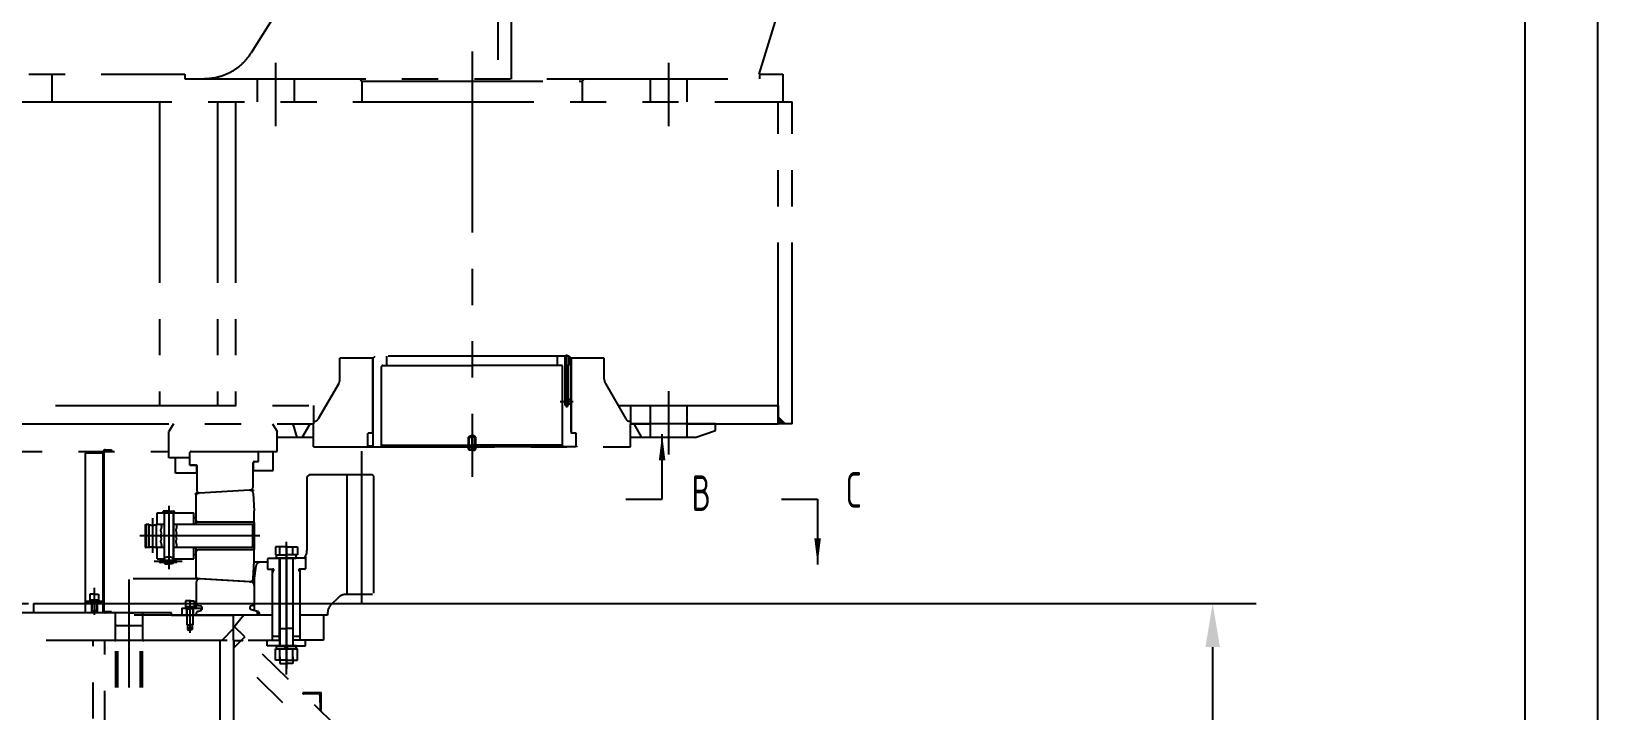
# Model space of a CAD drawing. Header units: millimetres. Extents: x 0 to 16800, y -462 to 11880.
# Drawn here: x 12472 to 16800, y 7355 to 9231 of the extents above; entities that cross this region are included whole.
import ezdxf
from ezdxf.enums import TextEntityAlignment as Align

# ---------------------------------------------------------------- set-up
doc = ezdxf.new("R2010")
doc.units = ezdxf.units.MM
doc.header["$LTSCALE"] = 400
doc.linetypes.add('G', pattern=[2, 1.25, -0.25, 0.25, -0.25])
doc.linetypes.add('K', pattern=[2.5, 1.25, -0.25, 0.25, -0.25, 0.25, -0.25])
for name, color, linetype in [('01', 7, 'Continuous'), ('02', 1, 'Continuous'), ('05', 4, 'G'), ('07', 6, 'K'), ('08', 1, 'Continuous'), ('11', 3, 'Continuous')]:
    doc.layers.add(name, color=color, linetype=linetype)
doc.styles.get("Standard").update_dxf_attribs({"font": 'isocp', "width": 0.707, "bigfont": 'intecad.shx'})
doc.dimstyles.new('INTE', dxfattribs={"dimscale": 40, "dimtxt": 3.5, "dimasz": 3, "dimexe": 3, "dimexo": 0, "dimgap": 1, "dimtad": 1, "dimdec": 1, "dimdsep": 46, "dimtxsty": 'Standard', "dimcen": 0, "dimclrd": 1, "dimclre": 1, "dimclrt": 3, "dimaunit": 1, "dimadec": 0, "dimazin": 0, "dimtfac": 1, "dimtdec": 1, "dimtmove": 0, "dimatfit": 0, "dimfxl": 1, "dimarcsym": 0})

# ---------------------------------------------------------------- blocks, each defined once
blk = doc.blocks.new('rererwer')
at = {"layer": '07', "linetype": 'K'}
h = blk.add_hatch(color=6, dxfattribs=at)
h.paths.add_polyline_path([(39736.9, 27177.5), (39736.9, 27174.1), (39732.7, 27174.1)])
h.paths.add_polyline_path([(39660.9, 27177.3), (39664.9, 27174.1), (39660.9, 27174.1)])
h = blk.add_hatch(color=6, dxfattribs=at)
h.paths.add_polyline_path([(39662.4, 27134.1), (39662.4, 27130.4), (39658, 27134.1)])
h.paths.add_polyline_path([(39735.4, 27134.1), (39739.2, 27134.1), (39735.4, 27131.3)])
at = {"layer": '07', "color": 6, "linetype": 'K'}
for p, q in [((39632.9, 27660.1), (39650.4, 27660.1)), ((39632.9, 27657.6), (39650.4, 27657.6)), ((39650.4, 27660.1), (39650.4, 27657.6)), ((39577.4, 27651.1), (39577.4, 27235.1)), ((39627.4, 27651.1), (39577.4, 27651.1)), ((39627.4, 27210.1), (39627.4, 27654.6)), ((39627.4, 27616.1), (39627.4, 27235.1)), ((39629.9, 27215.6), (39629.9, 27654.6)), ((40342, 27233.4), (40342, 27656.1)), ((40196.2, 27590.9), (40190.2, 27584.9)), ((40190.2, 27584.9), (40190.2, 27381.6)), ((40371.4, 27590.9), (40196.2, 27590.9)), ((40300, 27590.9), (40300, 27260.7)), ((40374.4, 27587.9), (40371.4, 27590.9)), ((40374.4, 27587.9), (40374.4, 27263.7)), ((40133.2, 27039.2), (40133.2, 27405.6)), ((40082.7, 27360.6), (40080.7, 27358.6)), ((40080.7, 27358.6), (40080.7, 27331.4)), ((40082.7, 27360.6), (40133.2, 27360.6)), ((40102.8, 27392.1), (40102.8, 27369.6)), ((40133.2, 27392.1), (40102.8, 27392.1)), ((40102.8, 27369.6), (40133.2, 27369.6)), ((40105.9, 27360.6), (40105.9, 27369.6)), ((40105.9, 27369.6), (40133.2, 27369.6)), ((40133.2, 27360.6), (40105.9, 27360.6)), ((40114.2, 27134.1), (40114.2, 27360.6)), ((40115.2, 27369.6), (40115.2, 27392.1)), ((40115.2, 27360.6), (40115.2, 27119.1)), ((40133.2, 27395.2), (40133.2, 27056)), ((40133.2, 27392.1), (40163.6, 27392.1)), ((40133.2, 27358.5), (40133.2, 27371.7)), ((40160.4, 27369.6), (40133.2, 27369.6)), ((40163.6, 27369.6), (40133.2, 27369.6)), ((40133.2, 27360.6), (40160.4, 27360.6)), ((40183.7, 27360.6), (40133.2, 27360.6)), ((40151.2, 27369.6), (40151.2, 27392.1)), ((40151.2, 27360.6), (40151.2, 27119.1)), ((40152.2, 27134.1), (40152.2, 27360.6)), ((40160.4, 27360.6), (40160.4, 27369.6)), ((40163.6, 27392.1), (40163.6, 27369.6)), ((40185.7, 27358.6), (40183.7, 27360.6)), ((40185.7, 27365.3), (40185.7, 27331.4)), ((40048.9, 27338.5), (40044.2, 27305.6)), ((40061.8, 27349.6), (40044.6, 27349.6)), ((40080.7, 27349.6), (40061.8, 27349.6)), ((40081.5, 27330.6), (40095.2, 27330.6)), ((40095.2, 27134.1), (40095.2, 27330.6)), ((40096, 27323.5), (40098, 27325.5)), ((40170.3, 27323.5), (40168.3, 27325.5)), ((40184.9, 27330.6), (40170.4, 27330.6)), ((40171.2, 27134.1), (40171.2, 27330.6)), ((39602.4, 27278.9), (39602.4, 27204.7)), ((39698.9, 26403.9), (39698.9, 27301.4)), ((39698.9, 27033.1), (39698.9, 27301.4)), ((39894.7, 27303.4), (39709.8, 27303.4)), ((39884.2, 27293.4), (39884.2, 27222.6)), ((40034.7, 27295.4), (39894.7, 27303.4)), ((40044.2, 27305.6), (40044.2, 27216.1)), ((40044.2, 27285.4), (40044.2, 27216.1)), ((38520.4, 27235.4), (39434.4, 27235.4)), ((39434.4, 27235.4), (39434.4, 27210.1)), ((39434.4, 27235.4), (39434.4, 27210.1)), ((39627.4, 27241.1), (39577.4, 27241.1)), ((39627.4, 27235.1), (39577.4, 27235.1)), ((39627.4, 27235.1), (39577.4, 27235.1)), ((39577.4, 27235.1), (39577.4, 27210.1)), ((39602.4, 27245.2), (39590.2, 27245.2)), ((39590.2, 27245.2), (39590.2, 27241.1)), ((39590.2, 27241.1), (39602.4, 27241.1)), ((39590.4, 27261.2), (39590.4, 27245.2)), ((39602.4, 27261.2), (39590.4, 27261.2)), ((39590.4, 27245.2), (39602.4, 27245.2)), ((39594.4, 27245.2), (39594.4, 27210.1)), ((39594.4, 27239.2), (39602.4, 27239.2)), ((39596, 27239.2), (39596, 27210.1)), ((39602.4, 27245.2), (39600, 27241.1)), ((39602.4, 27264.3), (39602.4, 27212.3)), ((39602.4, 27261.2), (39614.4, 27261.2)), ((39602.4, 27247.3), (39602.4, 27239)), ((39602.4, 27245.2), (39614.6, 27245.2)), ((39602.4, 27241.1), (39604.7, 27245.2)), ((39614.4, 27245.2), (39602.4, 27245.2)), ((39614.6, 27241.1), (39602.4, 27241.1)), ((39610.4, 27239.2), (39602.4, 27239.2)), ((39608.8, 27239.2), (39608.8, 27210.1)), ((39610.4, 27245.2), (39610.4, 27210.1)), ((39614.4, 27261.2), (39614.4, 27245.2)), ((39614.6, 27245.2), (39614.6, 27241.1)), ((39866.6, 27226.7), (39854.4, 27226.7)), ((39854.4, 27226.7), (39854.4, 27222.6)), ((39866.6, 27242.7), (39854.6, 27242.7)), ((39854.6, 27242.7), (39854.6, 27226.7)), ((39854.6, 27226.7), (39866.6, 27226.7)), ((39866.6, 27226.7), (39864.2, 27222.6)), ((39866.6, 27245.8), (39866.6, 27155)), ((39866.6, 27242.7), (39878.6, 27242.7)), ((39866.6, 27228.8), (39866.6, 27220.5)), ((39866.6, 27226.7), (39878.8, 27226.7)), ((39866.6, 27222.6), (39868.9, 27226.7)), ((39878.6, 27226.7), (39866.6, 27226.7)), ((39878.6, 27242.7), (39878.6, 27226.7)), ((39878.8, 27226.7), (39878.8, 27222.6)), ((39884.2, 27231.2), (39896.7, 27229)), ((39899.2, 27226.1), (39899.2, 27218.9)), ((40032.2, 27225.2), (40032.2, 27222.2)), ((40044.2, 27230.8), (40034.4, 27228.1)), ((40275.9, 27251.4), (40256.5, 27232)), ((40371.4, 27260.7), (40298.6, 27260.7)), ((39815.8, 27210.1), (38453.5, 27210.1)), ((39629.9, 27210.1), (39577.4, 27210.1)), ((39594.4, 27215.2), (39602.4, 27215.2)), ((39610.4, 27215.2), (39602.4, 27215.2)), ((39650.4, 27212.6), (39632.9, 27212.6)), ((39650.4, 27210.1), (39632.9, 27210.1)), ((39650.4, 27212.6), (39650.4, 27210.1)), ((39660.9, 27134.1), (39660.9, 27210.1)), ((39698.9, 27210.1), (39713.1, 27210.1)), ((40058.2, 27203.6), (39712.5, 27203.6)), ((39815.8, 27210.1), (39713.1, 27210.1)), ((39736.9, 27203.6), (39736.9, 27210.1)), ((39736.9, 27134.1), (39736.9, 27203.6)), ((40051.5, 27203.6), (39780.3, 27203.6)), ((39815.8, 27203.6), (39815.8, 27210.1)), ((39815.8, 27203.6), (39815.8, 27210.1)), ((39815.8, 27203.6), (39987.4, 27203.6)), ((40095.2, 27203.6), (39815.8, 27203.6)), ((40095.2, 27203.6), (39815.8, 27203.6)), ((39844.2, 27222.6), (39844.2, 27203.6)), ((39844.2, 27222.6), (39898.2, 27222.6)), ((39854.4, 27222.6), (39866.6, 27222.6)), ((39857.6, 27222.6), (39857.6, 27203.6)), ((39858.6, 27222.6), (39858.6, 27176.7)), ((39858.6, 27220.7), (39866.6, 27220.7)), ((39878.8, 27222.6), (39866.6, 27222.6)), ((39874.6, 27220.7), (39866.6, 27220.7)), ((39874.6, 27222.6), (39874.6, 27176.7)), ((39875.6, 27222.6), (39875.6, 27203.6)), ((39884.2, 27208.7), (39884.2, 27203.6)), ((39887.9, 27213.6), (39896.9, 27216)), ((39898.2, 27222.6), (39898.2, 27218.6)), ((39987.4, 27134.1), (39987.4, 27203.6)), ((39987.4, 27134.1), (39987.4, 27203.6)), ((40015.4, 27203.6), (39987.4, 27168.6)), ((40050.1, 27214.2), (40034.2, 27219.3)), ((40055.7, 27213), (40044.2, 27216.1)), ((40052.2, 27211.3), (40052.2, 27203.6)), ((40058.2, 27209.8), (40058.2, 27203.6)), ((40095.2, 27203.6), (40058.2, 27203.6)), ((40235.4, 27203.6), (40171.2, 27203.6)), ((40234.9, 27203.6), (40171.2, 27203.6)), ((40247.2, 27203.6), (40171.2, 27203.6)), ((40235.4, 27203.6), (40235.4, 27134.1)), ((40247.2, 27209.3), (40247.2, 27203.6)), ((39664.9, 27174.1), (39660.9, 27177.3)), ((39736.9, 27174.1), (39660.9, 27174.1)), ((39662.4, 26403.9), (39662.4, 27174.1)), ((39667.4, 26403.9), (39667.4, 27174.1)), ((39730.4, 26403.9), (39730.4, 27174.1)), ((39732.7, 27174.1), (39736.9, 27177.5)), ((39735.4, 26403.9), (39735.4, 27174.1)), ((39858.6, 27176.7), (39866.6, 27176.7)), ((39858.6, 27168.6), (39866.6, 27168.6)), ((39860.2, 27176.7), (39860.2, 27168.6)), ((39860.2, 27168.6), (39860.2, 27163.9)), ((39860.2, 27163.9), (39866.6, 27163.9)), ((39860.2, 27163.9), (39866.6, 27160.7)), ((39874.6, 27176.7), (39866.6, 27176.7)), ((39874.6, 27168.6), (39866.6, 27168.6)), ((39873, 27163.9), (39866.6, 27160.7)), ((39873, 27163.9), (39866.6, 27163.9)), ((39873, 27176.7), (39873, 27168.6)), ((39873, 27168.6), (39873, 27163.9)), ((39987.4, 27166.1), (39955.4, 27134.1)), ((39987.4, 27166.1), (39955.4, 27134.1)), ((40018.2, 27143.5), (39987.4, 27173.5)), ((40018.2, 27143.5), (39987.5, 27112)), ((40568.5, 26607), (40018.2, 27143.5)), ((40099.2, 27144.1), (40095.2, 27148.1)), ((40115.2, 27144.1), (40099.2, 27144.1)), ((40115.2, 27166.6), (40133.2, 27166.6)), ((40151.2, 27166.6), (40133.2, 27166.6)), ((40167.2, 27144.1), (40152.2, 27144.1)), ((40167.2, 27144.1), (40171.2, 27148.1)), ((38469.4, 27134.1), (39987.4, 27134.1)), ((39599.1, 26117.6), (39599.1, 27134.1)), ((39631.4, 26094.6), (39631.4, 27134.1)), ((39662.4, 27130.4), (39658, 27134.1)), ((39739.2, 27134.1), (39735.4, 27131.3)), ((39949.4, 27134.1), (39949.4, 26122.2)), ((39987.4, 27134.1), (39987.4, 26084.2)), ((39987.7, 27133.6), (39987.4, 27096.1)), ((39987.5, 27112), (39987.4, 27093.9)), ((40553.4, 26542.1), (39987.4, 27093.9)), ((39987.7, 27133.6), (40013.1, 27133.8)), ((40013.1, 27133.8), (40013.1, 27134.1)), ((40027.8, 27134.1), (40115.2, 27134.1)), ((40080.2, 27119.1), (40080.2, 27134.1)), ((40133.2, 27119.1), (40080.2, 27119.1)), ((40102.8, 27079.1), (40102.8, 27110.1)), ((40102.8, 27110.1), (40133.2, 27110.1)), ((40105.9, 27110.1), (40105.9, 27119.1)), ((40105.9, 27119.1), (40133.2, 27119.1)), ((40133.2, 27110.1), (40105.9, 27110.1)), ((40114.7, 27119.1), (40114.7, 27134.1)), ((40115.2, 27079.1), (40115.2, 27110.1)), ((40133.2, 27119.1), (40128, 27110.1)), ((40133.2, 27117), (40133.2, 27135.9)), ((40133.2, 27108), (40133.2, 27121.2)), ((40133.2, 27110.1), (40138.4, 27119.1)), ((40160.4, 27119.1), (40133.2, 27119.1)), ((40133.2, 27119.1), (40186.2, 27119.1)), ((40133.2, 27078), (40133.2, 27111.1)), ((40133.2, 27110.1), (40160.4, 27110.1)), ((40163.6, 27110.1), (40133.2, 27110.1)), ((40235.4, 27134.1), (40151.2, 27134.1)), ((40186.2, 27134.1), (40151.2, 27134.1)), ((40151.2, 27079.1), (40151.2, 27110.1)), ((40151.7, 27119.1), (40151.7, 27134.1)), ((40160.4, 27110.1), (40160.4, 27119.1)), ((40163.6, 27079.1), (40163.6, 27110.1)), ((40186.2, 27119.1), (40186.2, 27134.1)), ((40133.2, 27079.1), (40102.8, 27079.1)), ((40115.2, 27088.1), (40115.2, 27069.6)), ((40115.2, 27069.6), (40133.2, 27069.6)), ((40133.2, 27079.1), (40163.6, 27079.1)), ((40151.2, 27069.6), (40133.2, 27069.6)), ((40151.2, 27088.1), (40151.2, 27069.6)), ((40228.9, 26989.7), (40178.9, 26988.9)), ((40178.9, 26988.9), (40178.9, 26987.4)), ((40180.4, 26985.9), (40220.4, 26986.6)), ((40226, 26981.2), (40226.7, 26940.6)), ((40229.7, 26939.7), (40228.9, 26989.7)), ((40229.7, 26939.7), (40227.7, 26939.7))]:
    blk.add_line(p, q, dxfattribs=at)
for centre, radius, start, end in [((39632.9, 27654.6), 5.5, 90, 180), ((39632.9, 27654.6), 3, 90, 180), ((40158.2, 27381.6), 32, 318.8667, 0), ((40061.8, 27336.6), 13, 90, 171.75), ((40082.2, 27332.1), 1.5, 180, 270), ((40081.5, 27331.4), 0.8, 180, 270), ((40098.2, 27321.4), 3, 135, 180), ((40095.9, 27327.6), 3, 315, 90), ((40170.4, 27327.6), 3, 90, 225), ((40168.2, 27321.4), 3, 0, 45), ((40184.2, 27332.1), 1.5, 270, 0), ((40184.9, 27331.4), 0.8, 270, 0), ((39894.2, 27293.4), 10, 86.7552, 180), ((40034.2, 27285.4), 10, 0, 86.7552), ((39896.2, 27226.1), 3, 0, 80), ((40035.2, 27225.2), 3, 105, 180), ((40279.2, 27209.3), 32, 135, 180), ((40298.6, 27228.7), 32, 90, 135), ((39632.9, 27215.6), 5.5, 180, 270), ((39632.9, 27215.6), 3, 180, 270), ((39889.2, 27208.7), 5, 105, 180), ((39895.2, 27218.6), 3, 285, 0), ((39896.2, 27218.9), 3, 285, 0), ((40035.2, 27222.2), 3, 180, 252), ((40049.2, 27211.3), 3, 0, 72), ((40054.9, 27209.8), 3.3, 0, 75), ((40180.4, 26987.4), 1.52, 180.9157, 270.9157), ((40220.5, 26981.1), 5.5, 0.9157, 90.7939), ((40227.6, 26940.7), 0.99, 181.1778, 270.9157)]:
    blk.add_arc(centre, radius, start, end, dxfattribs=at)
blk = doc.blocks.new('trttrt')
at = {"layer": '07', "color": 6, "linetype": 'K'}
for p, q in [((39886.5, 27540.3), (39882.6, 27540)), ((39882.6, 27536), (39882.6, 27540)), ((39882.6, 27530.6), (39882.6, 27453.5)), ((40031.4, 27548.5), (39892.1, 27540.6)), ((40041.4, 27549), (40037.9, 27548.8)), ((40041.4, 27549), (40041.6, 27545.5)), ((40041.9, 27539.1), (40044.6, 27491.7)), ((39776.1, 27453.5), (39776.1, 27485.5)), ((39776.1, 27485.5), (39877.6, 27485.5)), ((39808.1, 27490.5), (39794.6, 27490.5)), ((39795.1, 27485.5), (39795.1, 27358.5)), ((39795.6, 27484.5), (39795.6, 27354.5)), ((39808.1, 27505.5), (39808.1, 27330.5)), ((39808.1, 27490.5), (39821.6, 27490.5)), ((39820.6, 27484.5), (39820.6, 27354.5)), ((39821.1, 27485.5), (39821.1, 27358.5)), ((39877.6, 27453.5), (39877.6, 27485.5)), ((40044.6, 27352.4), (40044.6, 27491.7)), ((39743.1, 27452.7), (39746.1, 27453.5)), ((39743.1, 27452.7), (39743.1, 27391.3)), ((39753.1, 27453.5), (39746.1, 27453.5)), ((39746.1, 27453.5), (39746.1, 27390.5)), ((39753.1, 27453.5), (39753.1, 27390.5)), ((39763.1, 27470.8), (39763.1, 27375.4)), ((39795.6, 27453.5), (39773.1, 27453.5)), ((39773.1, 27453.5), (39773.1, 27390.5)), ((40039.4, 27453.5), (39820.6, 27453.5)), ((39877.6, 27473), (39882.6, 27473)), ((39882.6, 27454.5), (39877.6, 27454.5)), ((39882.6, 27461.5), (39889, 27461.5)), ((39889, 27461), (39882.6, 27461)), ((40042.9, 27454), (39882.6, 27454)), ((39889, 27461.5), (39889, 27460)), ((40044.6, 27460), (39889, 27460)), ((40042.4, 27452.7), (40039.4, 27453.5)), ((40039.4, 27453.5), (40039.4, 27390.5)), ((40042.4, 27452.7), (40042.4, 27391.3)), ((40042.9, 27460), (40044.4, 27459.2)), ((40042.9, 27454), (40044.4, 27454.9)), ((40042.9, 27454), (40042.9, 27390)), ((40044.4, 27459.2), (40044.4, 27384.9)), ((40059.6, 27422), (39728.1, 27422)), ((39743.1, 27391.3), (39746.1, 27390.5)), ((39753.1, 27390.5), (39746.1, 27390.5)), ((39795.6, 27390.5), (39773.1, 27390.5)), ((39776.1, 27358.5), (39776.1, 27390.5)), ((39776.1, 27358.5), (39795.6, 27358.5)), ((39830.7, 27354.5), (39785.4, 27354.5)), ((39796.9, 27354.7), (39795.6, 27355.9)), ((39796.9, 27354.7), (39796.9, 27354.5)), ((39808.1, 27354.7), (39796.9, 27354.7)), ((39808.1, 27354.7), (39819.4, 27354.7)), ((39819.4, 27354.7), (39820.6, 27355.9)), ((39819.4, 27354.7), (39819.4, 27354.5)), ((40039.4, 27390.5), (39820.6, 27390.5)), ((39820.6, 27358.5), (39877.6, 27358.5)), ((39830.7, 27348.6), (39830.7, 27354.5)), ((39877.6, 27358.5), (39877.6, 27390.5)), ((39882.6, 27389.5), (39877.6, 27389.5)), ((39877.6, 27371), (39882.6, 27371)), ((39882.6, 27390.5), (39882.6, 27313.5)), ((40042.9, 27390), (39882.6, 27390)), ((39889, 27383), (39882.6, 27383)), ((39882.6, 27382.5), (39889, 27382.5)), ((39889, 27384), (39889, 27382.5)), ((40044.6, 27384), (39889, 27384)), ((40042.4, 27391.3), (40039.4, 27390.5)), ((40042.9, 27390), (40044.4, 27389.2)), ((40042.9, 27384), (40044.4, 27384.9)), ((39845.7, 27351.5), (39767.5, 27351.5)), ((39830.7, 27348.6), (39785.4, 27348.6)), ((39795.6, 27348.6), (39795.6, 27348.5)), ((39795.6, 27348.5), (39797.4, 27345.5)), ((39796.9, 27348.4), (39796.1, 27347.7)), ((39796.9, 27348.4), (39796.9, 27348.6)), ((39808.1, 27348.4), (39796.9, 27348.4)), ((39797.4, 27345.5), (39808.1, 27345.5)), ((39808.1, 27348.4), (39819.4, 27348.4)), ((39818.9, 27345.5), (39808.1, 27345.5)), ((39820.6, 27348.5), (39818.9, 27345.5)), ((39819.4, 27348.4), (39819.4, 27348.6)), ((39819.4, 27348.4), (39820.1, 27347.7)), ((39820.6, 27348.6), (39820.6, 27348.5)), ((40041.9, 27305), (40044.6, 27352.4)), ((39882.6, 27308.1), (39882.6, 27304)), ((39886.5, 27303.8), (39882.6, 27304)), ((40031.4, 27295.6), (39892.1, 27303.5)), ((40041.4, 27295), (40037.9, 27295.2)), ((40041.4, 27295), (40041.6, 27298.6))]:
    blk.add_line(p, q, dxfattribs=at)
for points in [[(39787.2, 27390.5), (39788.3, 27393.3), (39788.8, 27395.8), (39788.9, 27397.9), (39788.6, 27399.8), (39788.1, 27401.5), (39787.5, 27403), (39787, 27404.4), (39786.6, 27405.6), (39786.5, 27406.8), (39786.6, 27408), (39786.9, 27409.1), (39787.3, 27410.1), (39787.7, 27411.2), (39788.1, 27412.2), (39788.4, 27413.2), (39788.5, 27414.2), (39788.4, 27415.2), (39788.1, 27416.1), (39787.7, 27417.1), (39787.2, 27418.1), (39786.8, 27419.1), (39786.4, 27420.1), (39786.1, 27421.1), (39786, 27422), (39786.1, 27423), (39786.4, 27424), (39786.8, 27425), (39787.2, 27426), (39787.7, 27427), (39788.1, 27428), (39788.4, 27428.9), (39788.5, 27429.9), (39788.4, 27430.9), (39788.1, 27431.9), (39787.7, 27432.9), (39787.3, 27433.9), (39786.9, 27435), (39786.6, 27436.1), (39786.5, 27437.2), (39786.6, 27438.5), (39787, 27439.7), (39787.5, 27441.1), (39788.1, 27442.6), (39788.6, 27444.3), (39788.9, 27446.2), (39788.8, 27448.3), (39788.3, 27450.8), (39787.2, 27453.5)], [(39829.2, 27390.5), (39830.2, 27393.3), (39830.7, 27395.8), (39830.8, 27397.9), (39830.5, 27399.8), (39830, 27401.5), (39829.4, 27403), (39828.9, 27404.4), (39828.5, 27405.6), (39828.4, 27406.8), (39828.5, 27408), (39828.8, 27409.1), (39829.2, 27410.1), (39829.6, 27411.2), (39830, 27412.2), (39830.3, 27413.2), (39830.4, 27414.2), (39830.3, 27415.2), (39830, 27416.1), (39829.6, 27417.1), (39829.2, 27418.1), (39828.7, 27419.1), (39828.3, 27420.1), (39828, 27421.1), (39827.9, 27422), (39828, 27423), (39828.3, 27424), (39828.7, 27425), (39829.2, 27426), (39829.6, 27427), (39830, 27428), (39830.3, 27428.9), (39830.4, 27429.9), (39830.3, 27430.9), (39830, 27431.9), (39829.6, 27432.9), (39829.2, 27433.9), (39828.8, 27435), (39828.5, 27436.1), (39828.4, 27437.2), (39828.5, 27438.5), (39828.9, 27439.7), (39829.4, 27441.1), (39830, 27442.6), (39830.5, 27444.3), (39830.8, 27446.2), (39830.7, 27448.3), (39830.2, 27450.8), (39829.2, 27453.5)]]:
    blk.add_lwpolyline(points, dxfattribs=at)
for centre, radius, start, end in [((39892.6, 27530.6), 10, 93.2448, 180), ((40032, 27538.5), 10, 3.2448, 93.2448), ((39794.6, 27488), 2.5, 90.0002, 272.3087), ((39794.6, 27484.5), 1, 360, 90), ((39821.6, 27484.5), 1, 90, 180), ((39821.5, 27488), 2.5, 270, 87.6919), ((39785.4, 27351.5), 2.95, 90, 270), ((39808.1, 27345.5), 18.6, 90, 132.2249), ((39808.1, 27345.5), 18.6, 47.775, 90), ((39892.6, 27313.5), 10, 180, 266.7552), ((40032, 27305.6), 10, 266.7552, 356.7552)]:
    blk.add_arc(centre, radius, start, end, dxfattribs=at)
for points in [[(39753.1, 27453.5), (39753.5, 27453.4), (39753.8, 27453.3), (39754.2, 27453.2), (39754.6, 27453.1), (39755, 27453), (39755.4, 27452.9), (39755.9, 27452.8), (39756.3, 27452.7), (39756.8, 27452.6), (39757.4, 27452.5), (39758, 27452.4), (39758.7, 27452.2), (39759.5, 27452.1), (39760.6, 27452), (39763.1, 27451.9), (39765.7, 27452), (39766.7, 27452.1), (39767.5, 27452.2), (39768.2, 27452.4), (39768.8, 27452.5), (39769.4, 27452.6), (39769.9, 27452.7), (39770.4, 27452.8), (39770.8, 27452.9), (39771.3, 27453), (39771.7, 27453.1), (39772, 27453.2), (39772.4, 27453.3), (39772.8, 27453.4), (39773.1, 27453.5)], [(39753.1, 27390.5), (39753.5, 27390.7), (39753.8, 27390.8), (39754.2, 27390.9), (39754.6, 27391), (39755, 27391.1), (39755.4, 27391.2), (39755.9, 27391.3), (39756.3, 27391.4), (39756.8, 27391.5), (39757.4, 27391.6), (39758, 27391.7), (39758.7, 27391.8), (39759.5, 27392), (39760.6, 27392.1), (39763.1, 27392.2), (39765.7, 27392.1), (39766.7, 27392), (39767.5, 27391.8), (39768.2, 27391.7), (39768.8, 27391.6), (39769.4, 27391.5), (39769.9, 27391.4), (39770.4, 27391.3), (39770.8, 27391.2), (39771.3, 27391.1), (39771.7, 27391), (39772, 27390.9), (39772.4, 27390.8), (39772.8, 27390.7), (39773.1, 27390.5)]]:
    blk.add_spline(points, degree=3, dxfattribs=at)
blk = doc.blocks.new('tfdfsdfsd')
at = {"layer": '07', "linetype": 'K'}
h = blk.add_hatch(dxfattribs=at)
h.set_pattern_fill('_USER', color=6, scale=5, angle=315, style=0, double=1, pattern_type=0)
h.set_pattern_definition([(315, (30481.2233, 27548.505), (3.535534, 3.535534), []), (45, (30481.2233, 27548.505), (-3.535534, 3.535534), [])])
h.paths.add_polyline_path([(41492.4, 33333), (41511.4, 33333), (41492.4, 33352)])
at = {"layer": '07', "color": 6, "linetype": 'K'}
for p, q in [((40717.4, 34838), (40717.4, 34284.5)), ((40755.4, 34284.5), (40755.4, 34838)), ((40278.5, 34743), (40036.1, 34357.1)), ((41439.6, 34298), (41518.7, 34557)), ((40103.6, 34329.4), (40103.6, 34154.6)), ((40646.4, 34360.6), (40646.4, 33186.4)), ((41189.2, 34329.4), (41189.2, 34154.6)), ((38621.9, 34298), (39852.6, 34298)), ((39485.4, 34298), (39485.4, 34222)), ((39852.6, 34298), (39852.6, 34285)), ((39852.6, 34285), (41440.1, 34285)), ((39907.4, 34286), (39907.4, 34284.5)), ((40052.8, 34285), (40052.8, 34222)), ((40154.4, 34285), (40154.4, 34222)), ((40335.9, 34285), (40341.9, 34279)), ((40341.9, 34279), (40950.9, 34279)), ((40341.9, 34279), (40341.9, 34222.5)), ((40956.9, 34285), (40950.9, 34279)), ((40950.9, 34279), (40950.9, 34222.5)), ((41138.4, 34285), (41138.4, 34222)), ((41240, 34285), (41240, 34222)), ((41439.6, 34298), (41505.4, 34298)), ((41440.1, 34298), (41440.1, 34285)), ((41505.4, 34298), (41505.4, 34222)), ((38317.1, 34222), (41505.4, 34222)), ((39782.4, 34222), (39782.4, 33383)), ((39942.9, 34222), (39942.9, 33383)), ((39992.9, 34222), (39992.9, 33383)), ((41492.4, 33333), (41492.4, 34222)), ((41492.4, 34222), (41530.4, 34222)), ((41530.4, 33333), (41530.4, 34222)), ((40373.4, 33514), (40281.2, 33514)), ((40281.2, 33456.2), (40281.2, 33514)), ((40372.4, 33513), (40378.4, 33519)), ((40372.4, 33313), (40372.4, 33514)), ((40372.4, 33513), (40372.4, 33269)), ((40914.4, 33519), (40378.4, 33519)), ((40410.4, 33494), (40410.4, 33519)), ((40882.4, 33494), (40882.4, 33519)), ((40902.6, 33519), (40902.6, 33494)), ((40908.1, 33377.5), (40908.1, 33523.7)), ((40913.6, 33519), (40913.6, 33494)), ((40914.4, 33519), (40920.4, 33513)), ((41011.5, 33514), (40919.4, 33514)), ((40920.4, 33313), (40920.4, 33514)), ((40920.4, 33513), (40920.4, 33307)), ((41011.5, 33456.2), (41011.5, 33514)), ((40396.4, 33274), (40396.4, 33491)), ((40399.4, 33494), (40646.4, 33494)), ((40893.4, 33494), (40646.4, 33494)), ((40896.4, 33274), (40896.4, 33491)), ((40913.6, 33494), (40902.6, 33494)), ((40903.9, 33384), (40903.9, 33494)), ((40912.4, 33384), (40912.4, 33494)), ((40277.9, 33443.7), (40221.5, 33346)), ((41014.8, 33443.7), (41071.3, 33346)), ((41189.2, 33422.4), (41189.2, 33247.7)), ((38494.9, 33383), (40242.9, 33383)), ((40208.4, 33383), (40208.4, 33333)), ((40208.4, 33383), (40208.4, 33333)), ((40925.9, 33393.5), (40889.6, 33393.5)), ((40912.4, 33384), (40903.9, 33384)), ((40908.1, 33381.4), (40903.9, 33384)), ((40908.1, 33381.4), (40912.4, 33384)), ((40920.4, 33400), (40912.4, 33400)), ((40920.4, 33387), (40912.4, 33387)), ((41049.9, 33383), (41492.4, 33383)), ((41084.4, 33383), (41084.4, 33333)), ((41084.4, 33383), (41084.4, 33333)), ((41084.4, 33383), (41084.4, 33333)), ((41138.4, 33383), (41138.4, 33295)), ((41240, 33383), (41240, 33295)), ((41492.4, 33383), (41492.4, 33333)), ((35308.1, 33333), (40208.6, 33333)), ((39821.4, 33333), (39808.4, 33311)), ((40094.9, 33333), (40107.9, 33311)), ((40162.6, 33295), (40152.4, 33333)), ((40176.9, 33295), (40198.9, 33333)), ((40210.2, 33339.5), (40208.4, 33339.5)), ((40208.6, 33269), (40208.6, 33333)), ((41082.5, 33339.5), (41084.4, 33339.5)), ((41319.4, 33333), (41084.1, 33333)), ((41084.1, 33269), (41084.1, 33333)), ((41084.1, 33333), (41138.4, 33333)), ((41115.8, 33295), (41093.9, 33333)), ((41240, 33333), (41492.4, 33333)), ((41319.4, 33314), (41319.4, 33333)), ((41492.4, 33352), (41511.4, 33333)), ((41530.4, 33333), (41492.4, 33333)), ((39808.4, 33238.3), (39808.4, 33311)), ((40107.9, 33256.3), (40107.9, 33311)), ((40162.6, 33295), (40107.9, 33295)), ((40208.6, 33295), (40162.6, 33295)), ((40358.7, 33272), (40358.7, 33305.8)), ((40370.8, 33307), (40359.9, 33307)), ((40370.8, 33307), (40372.4, 33313)), ((40636.4, 33295.9), (40643.9, 33300.2)), ((40636.4, 33269), (40636.4, 33295.9)), ((40636.4, 33295.9), (40646.4, 33295.9)), ((40638.4, 33269), (40638.4, 33295.9)), ((40643.9, 33300.2), (40646.4, 33300.2)), ((40646.4, 33257.9), (40646.4, 33301.5)), ((40648.9, 33300.2), (40646.4, 33300.2)), ((40656.4, 33295.9), (40646.4, 33295.9)), ((40656.4, 33295.9), (40648.9, 33300.2)), ((40654.4, 33269), (40654.4, 33295.9)), ((40656.4, 33269), (40656.4, 33295.9)), ((40922, 33307), (40920.4, 33313)), ((40932.9, 33307), (40920.4, 33307)), ((40931.4, 33307), (40932.9, 33305.5)), ((40932.9, 33305.5), (40932.9, 33269)), ((40934.1, 33272), (40934.1, 33305.8)), ((41262.4, 33295), (41084.1, 33295)), ((41262.4, 33295), (41319.4, 33314)), ((37758.4, 33256.3), (39808.4, 33256.3)), ((39869.6, 33256.3), (39866.6, 33253.3)), ((39866.6, 33218.3), (39866.6, 33253.3)), ((39869.6, 33256.3), (40107.9, 33256.3)), ((40056.4, 33228.3), (40056.4, 33256.3)), ((40096.4, 33203.3), (40096.4, 33256.3)), ((40208.6, 33269), (41084.1, 33269)), ((40358.7, 33272), (40355.7, 33269)), ((40358.7, 33272), (40372.4, 33272)), ((40932.9, 33269), (40372.4, 33269)), ((40395, 33269), (40396.4, 33274)), ((40396.4, 33274), (40646.4, 33274)), ((40636.4, 33262.2), (40636.4, 33269)), ((40636.4, 33262.2), (40646.4, 33262.2)), ((40638.4, 33260.2), (40636.4, 33262.2)), ((40638.4, 33260.2), (40638.4, 33269)), ((40646.4, 33260.2), (40638.4, 33260.2)), ((40896.4, 33274), (40646.4, 33274)), ((40656.4, 33262.2), (40646.4, 33262.2)), ((40646.4, 33260.2), (40654.4, 33260.2)), ((40654.4, 33260.2), (40654.4, 33269)), ((40654.4, 33260.2), (40656.4, 33262.2)), ((40656.4, 33262.2), (40656.4, 33269)), ((40897.7, 33269), (40896.4, 33274)), ((40932.9, 33272), (40934.1, 33272)), ((40934.1, 33272), (40937.1, 33269)), ((39866.6, 33238.3), (39808.4, 33238.3)), ((39826.6, 33196.3), (39826.6, 33238.3)), ((39881.7, 33218.3), (39866.6, 33218.3)), ((39866.6, 33218.3), (39884.6, 33218.3)), ((39876.7, 33218.3), (39866.6, 33218.3)), ((39885.6, 33215.3), (39882.6, 33218.3)), ((39885.6, 33196.3), (39885.6, 33215.3)), ((39886.6, 33146.5), (39886.6, 33216.3)), ((40041.4, 33159.4), (40041.4, 33225.3)), ((40045.4, 33228.3), (40042.4, 33225.3)), ((40042.4, 33203.3), (40042.4, 33225.3)), ((40042.4, 33203.3), (40096.4, 33203.3)), ((40044.4, 33228.3), (40056.4, 33228.3)), ((39885.6, 33196.3), (39826.6, 33196.3)), ((40031.9, 33149.4), (39891.9, 33141.5))]:
    blk.add_line(p, q, dxfattribs=at)
for centre, radius, start, end in [((39907.4, 34438), 152, 270, 327.8621), ((40399.4, 33491), 3, 90, 180), ((40893.4, 33491), 3, 0, 90), ((40256.2, 33456.2), 25, 330, 0), ((41036.5, 33456.2), 25, 180, 210), ((40210.2, 33352.5), 13, 270, 330), ((41082.5, 33352.5), 13, 210, 270), ((40359.9, 33305.8), 1.2, 90, 180), ((40932.9, 33305.8), 1.2, 0, 90), ((39869.6, 33253.3), 3, 90, 180), ((39884.6, 33216.3), 2, 0, 90), ((40044.4, 33225.3), 3, 90, 180), ((40031.4, 33159.4), 10, 273.2448, 0), ((39891.6, 33146.5), 5, 180, 273.2448)]:
    blk.add_arc(centre, radius, start, end, dxfattribs=at)
blk = doc.blocks.new('*D49')
at = {"layer": '08', "color": 1, "lineweight": -2}
for p, q in [((12477.8, 7651), (15856.2, 7651)), ((15736.2, 5840.7), (15736.2, 7531)), ((14180, 5720.7), (15856.2, 5720.7))]:
    blk.add_line(p, q, dxfattribs=at)
at = {"layer": '08', "color": 1}
for points in [[(15716.2, 7531), (15756.2, 7531), (15736.2, 7651)], [(15716.2, 5840.7), (15756.2, 5840.7), (15736.2, 5720.7)]]:
    blk.add_solid(points, dxfattribs=at)
at = {"layer": 'Defpoints', "color": 0}
for p in [(12477.8, 7651), (15736.2, 7651), (14180, 5720.7)]:
    blk.add_point(p, dxfattribs=at)
at = {"layer": '08', "color": 3, "insert": (15626.2, 6685.9), "char_height": 140, "attachment_point": 5, "rotation": 90}
blk.add_mtext('1930.3', dxfattribs=at)
blk = doc.blocks.new('*U191')
at = {"layer": '01'}
blk.add_lwpolyline([(415, 5), (415, 292)], dxfattribs=at)
at = {"layer": '02'}
blk.add_lwpolyline([(420, 0), (420, 297)], dxfattribs=at)

msp = doc.modelspace()

# ---------------------------------------------------------------- linework, layer by layer
at = {"layer": '01'}
for p, q in [((14114.86, 7938.82), (14214.86, 7938.82)), ((14544.57, 7938.82), (14644.57, 7938.82))]:
    msp.add_line(p, q, dxfattribs=at)
at = {"layer": '02'}
for p, q in [((14214.86, 7938.82), (14214.86, 8118.82)), ((14644.57, 7938.82), (14644.57, 7758.82))]:
    msp.add_line(p, q, dxfattribs=at)
for points in [[(14214.86, 8118.82, 0, 18, 0), (14214.86, 8046.82, 0, 0, 0)], [(14644.57, 7758.82, 0, 18, 0), (14644.57, 7830.82, 0, 0, 0)]]:
    msp.add_lwpolyline(points, format="xyseb", dxfattribs=at)

# ---------------------------------------------------------------- block references
at = {"layer": '01', "xscale": 40, "yscale": 40, "zscale": 40}
msp.add_blockref('*U191', (0, 0), dxfattribs=at)
at = {"layer": '02'}
msp.add_blockref('tfdfsdfsd', (-26956.58, -25185.29), dxfattribs=at)
at = {"layer": '05'}
msp.add_blockref('rererwer', (-26956.58, -19584.38), dxfattribs=at)
at = {"layer": '07', "color": 6, "linetype": 'K'}
msp.add_blockref('trttrt', (-26956.58, -19584.38), dxfattribs=at)

# ---------------------------------------------------------------- texts
at = {"layer": '11', "width": 0.707}
for s, p in [('C', (14721.93, 7886.51)), ('B', (14296.49, 7877.64))]:
    msp.add_text(s, height=98, dxfattribs=at).set_placement(p, align=Align.BOTTOM_LEFT)

# ---------------------------------------------------------------- dimensions: what is measured, and where the dimension line sits
at = {"layer": '08'}
dim = msp.add_linear_dim(base=(15736.17, 7651.02), p1=(14179.99, 5720.72), p2=(12477.79, 7651.02), angle=90, dimstyle='INTE', dxfattribs=at)
dim.commit()
dim.dimension.update_dxf_attribs({"geometry": '*D49', "text_midpoint": (15626.17, 6685.87)})

# ---------------------------------------------------------------- leaders
at = {"layer": '05', "annotation_type": 0, "has_hookline": 1, "hookline_direction": 0, "text_width": 221.06}
msp.add_leader([(12149.45, 9112.72), (12646.41, 10127.88), (12766.41, 10127.88)], dimstyle='INTE', dxfattribs=at)

doc.saveas('drawing.dxf')
